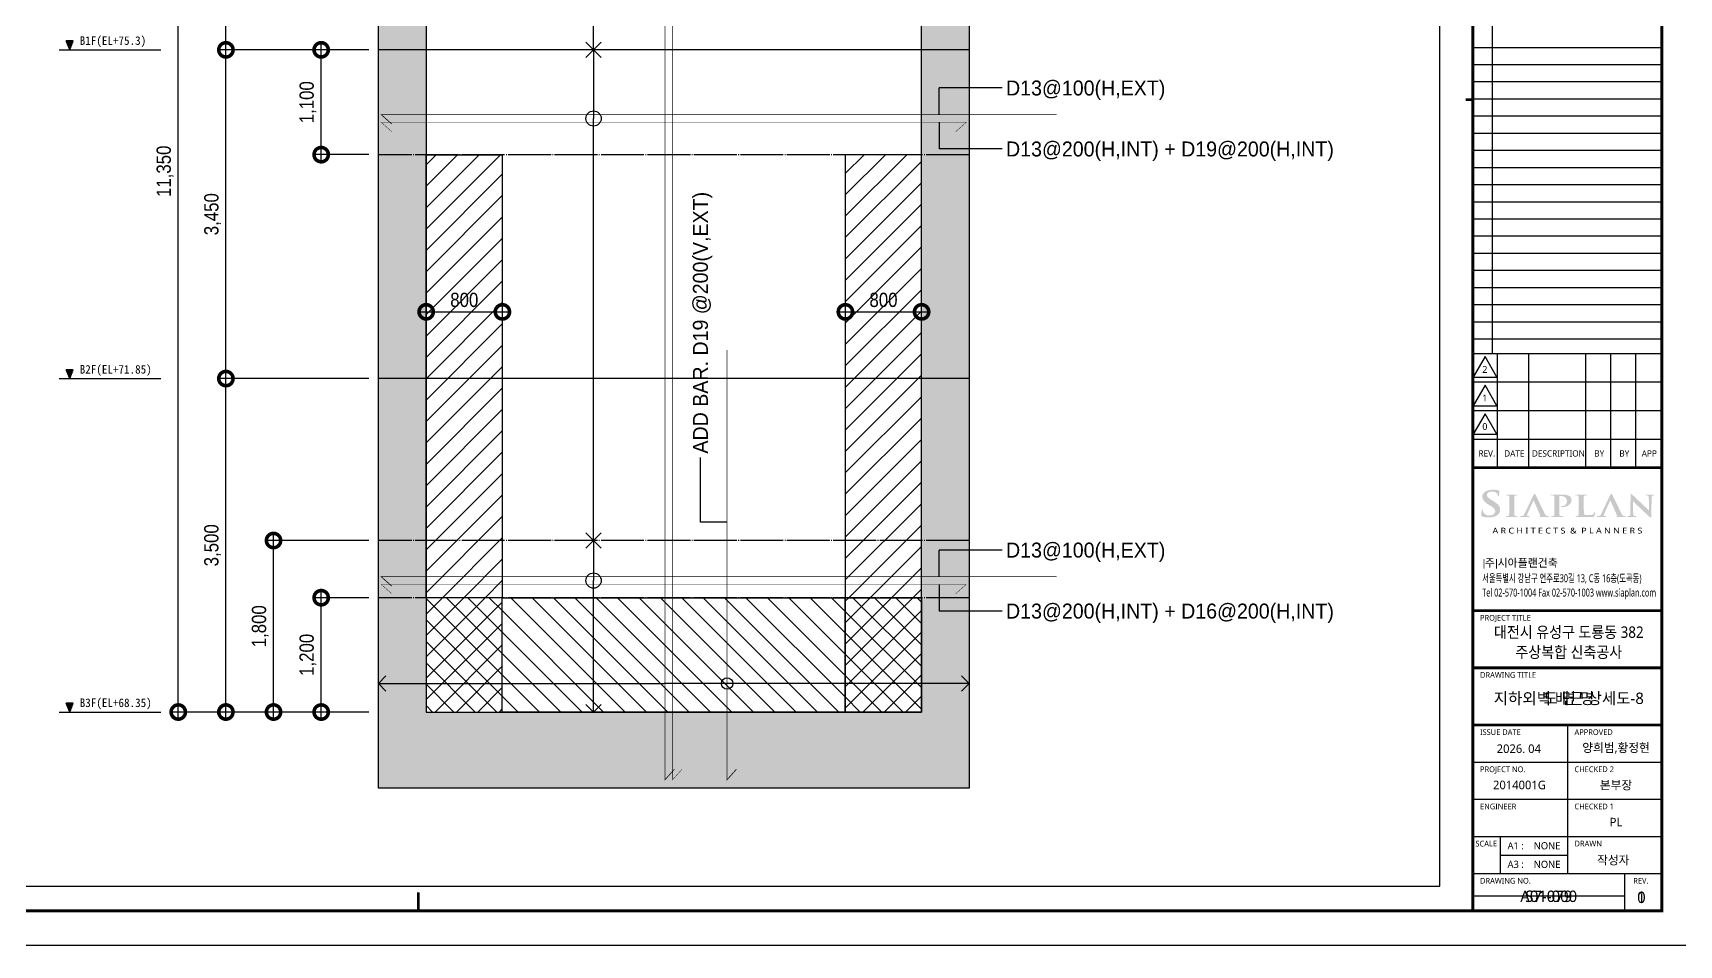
# Model space of a CAD drawing. Header units: millimetres. Extents: x 0 to 252030, y -124740 to 196020.
# Drawn here: x 209193 to 226472, y -71280 to -61706 of the extents above; entities that cross this region are included whole.
import ezdxf
from ezdxf.enums import TextEntityAlignment as Align

# ---------------------------------------------------------------- set-up
doc = ezdxf.new("R2010")
doc.units = ezdxf.units.MM
doc.header["$LTSCALE"] = 30
doc.linetypes.add('CENTER', pattern=[32.5, 30, -1, 0.5, -1])
doc.linetypes.add('HIDDEN', pattern=[2, 1, -1])
doc.layers.get('DEFPOINTS').update_dxf_attribs({"color": 142})
for name, color, linetype in [('0-SEC1', 3, 'Continuous'), ('0-TEXT', 3, 'Continuous'), ('0-지시선', 7, 'Continuous'), ('0-해치', 251, 'Continuous'), ('A-CEN', 1, 'Continuous'), ('AA-SHEET-TEXT', 3, 'Continuous'), ('S-CON', 2, 'Continuous'), ('S-EXT BAR', 3, 'Continuous'), ('S-INT BAR', 3, 'HIDDEN'), ('S-배근 구간선', 31, 'CENTER'), ('TABLE-1', 3, 'Continuous'), ('X-PLAN-B1F$0$A-DIM', 7, 'Continuous'), ('XR-FORM_(도룡동)$0$Sheet', 7, 'Continuous'), ('XR-FORM_(도룡동)$0$TEXT', 3, 'Continuous')]:
    doc.layers.add(name, color=color, linetype=linetype)
doc.styles.get("Standard").update_dxf_attribs({"font": 'malgun.ttf'})
doc.styles.add('X-PLAN-B1F$0$Gdim', font='Dotum.ttf', dxfattribs={"width": 0.9})
doc.styles.add('XR-FORM$0$맑은고딕', font='malgun.ttf')
doc.styles.add('XR-FORM_(도룡동)$0$맑은고딕', font='malgun.ttf')
doc.styles.add('XR-FORM_(도룡동)$0$충북옥천_FORM$0$맑은고딕', font='malgun.ttf')
doc.styles.add('XR-FORM_(도룡동)$1$맑은고딕', font='malgun.ttf')
doc.styles.add('XR-FORM_(도룡동)$2$맑은고딕', font='malgun.ttf')
doc.styles.add('XR-FORM_(도룡동)$3$맑은고딕', font='malgun.ttf')
doc.styles.add('돋음체', font='DotumChe.ttf')
doc.styles.add('맑은고딕', font='malgun.ttf')
doc.styles.add('스타일1', font='Gulim.ttf')
doc.dimstyles.new('X-PLAN-B1F$0$Gdim200', dxfattribs={"dimscale": 200, "dimtxt": 3, "dimasz": 6, "dimexe": 1.5, "dimexo": 2, "dimgap": 1, "dimtad": 1, "dimdec": 0, "dimzin": 0, "dimdsep": 46, "dimlunit": 6, "dimtxsty": 'X-PLAN-B1F$0$Gdim', "dimblk": 'X-PLAN-B1F$0$_DotSmall', "dimcen": 1.5, "dimdle": 1.5, "dimclrd": 1, "dimclre": 1, "dimclrt": 256, "dimazin": 0, "dimtfac": 1, "dimtdec": 0, "dimtix": 1, "dimtmove": 2, "dimatfit": 3, "dimldrblk": 'X-PLAN-B1F$0$_DotSmall', "dimfxl": 1.5, "dimtolj": 1, "dimtzin": 0, "dimlwd": -1, "dimlwe": -1, "dimarcsym": 0})
doc.dimstyles.new('배근범위', dxfattribs={"dimscale": 80, "dimtxt": 1e-06, "dimasz": 2, "dimexe": 0, "dimexo": 0, "dimgap": 0, "dimtad": 1, "dimdec": 0, "dimzin": 0, "dimdsep": 46, "dimlunit": 6, "dimtxsty": 'Standard', "dimblk": 'OPEN90', "dimcen": 0, "dimdle": 2, "dimclrd": 256, "dimclre": 256, "dimclrt": 256, "dimadec": 0, "dimazin": 0, "dimtfac": 1, "dimtdec": 0, "dimtix": 1, "dimtmove": 2, "dimatfit": 3, "dimldrblk": 'DIMDOT', "dimfxl": 1, "dimtolj": 1, "dimtzin": 0, "dimarcsym": 0})

# ---------------------------------------------------------------- blocks, each defined once
blk = doc.blocks.new('XR-FORM_(도룡동)$0$S')
at = {"layer": 'XR-FORM_(도룡동)$0$Sheet'}
h = blk.add_hatch(color=6, dxfattribs=at)
edge = h.paths.add_edge_path()
edge.add_spline(control_points=[(76338, 15545), (76338, 15545), (76295, 15571), (76295, 15571), (76172, 15645), (76132, 15687), (76132, 15744), (76132, 15817), (76203, 15865), (76313, 15865), (76409, 15865), (76454, 15832), (76479, 15807), (76511, 15775), (76518, 15737), (76518, 15729), (76518, 15711), (76524, 15702), (76538, 15702), (76557, 15702), (76559, 15724), (76559, 15744), (76559, 15811), (76562, 15848), (76564, 15870), (76564, 15870), (76565, 15890), (76565, 15890), (76565, 15905), (76548, 15908), (76540, 15909), (76494, 15919), (76430, 15930), (76333, 15930), (76119, 15930), (75970, 15833), (75970, 15695), (75970, 15588), (76037, 15502), (76202, 15401), (76202, 15401), (76273, 15357), (76273, 15357), (76398, 15281), (76423, 15225), (76423, 15165), (76423, 15099), (76352, 15030), (76220, 15030), (76155, 15030), (76041, 15045), (76002, 15150), (75994, 15172), (75988, 15197), (75988, 15211), (75988, 15217), (75988, 15236), (75968, 15236), (75948, 15236), (75946, 15209), (75945, 15201), (75945, 15201), (75945, 15197), (75945, 15197), (75943, 15174), (75938, 15104), (75938, 15040), (75938, 15011), (75943, 15004), (75970, 14994), (76035, 14972), (76103, 14962), (76198, 14962), (76298, 14962), (76379, 14979), (76447, 15013), (76575, 15079), (76595, 15177), (76595, 15230), (76595, 15347), (76528, 15430), (76338, 15545)], knot_values=[0, 0, 0, 0, 1, 1, 1, 2, 2, 2, 3, 3, 3, 4, 4, 4, 5, 5, 5, 6, 6, 6, 7, 7, 7, 8, 8, 8, 9, 9, 9, 10, 10, 10, 11, 11, 11, 12, 12, 12, 13, 13, 13, 14, 14, 14, 15, 15, 15, 16, 16, 16, 17, 17, 17, 18, 18, 18, 19, 19, 19, 20, 20, 20, 21, 21, 21, 22, 22, 22, 23, 23, 23, 24, 24, 24, 25, 25, 25, 26, 26, 26, 27, 27, 27, 27], degree=3, periodic=0)
h = blk.add_hatch(color=6, dxfattribs=at)
edge = h.paths.add_edge_path()
edge.add_spline(control_points=[(77180, 15007), (77180, 15007), (77166, 15007), (77166, 15007), (77156, 15007), (77148, 15007), (77134, 15009), (77098, 15014), (77093, 15029), (77089, 15056), (77084, 15098), (77084, 15641), (77086, 15677), (77089, 15714), (77100, 15725), (77131, 15729), (77143, 15731), (77153, 15732), (77163, 15732), (77163, 15732), (77180, 15732), (77180, 15732), (77188, 15732), (77195, 15739), (77195, 15747), (77195, 15755), (77188, 15761), (77180, 15761), (77180, 15761), (76814, 15761), (76814, 15761), (76806, 15761), (76800, 15755), (76800, 15747), (76800, 15739), (76806, 15732), (76814, 15732), (76814, 15732), (76832, 15732), (76832, 15732), (76847, 15732), (76860, 15730), (76871, 15728), (76897, 15723), (76909, 15710), (76912, 15677), (76912, 15677), (76912, 15677), (76912, 15677), (76914, 15650), (76915, 15103), (76908, 15057), (76904, 15025), (76895, 15014), (76873, 15011), (76858, 15008), (76843, 15007), (76827, 15007), (76826, 15007), (76814, 15007), (76814, 15007), (76806, 15007), (76800, 15000), (76800, 14992), (76800, 14984), (76806, 14977), (76814, 14977), (76814, 14977), (77180, 14977), (77180, 14977), (77188, 14977), (77195, 14984), (77195, 14992), (77195, 15000), (77188, 15007), (77180, 15007)], knot_values=[0, 0, 0, 0, 1, 1, 1, 2, 2, 2, 3, 3, 3, 4, 4, 4, 5, 5, 5, 6, 6, 6, 7, 7, 7, 8, 8, 8, 9, 9, 9, 10, 10, 10, 11, 11, 11, 12, 12, 12, 13, 13, 13, 14, 14, 14, 15, 15, 15, 16, 16, 16, 17, 17, 17, 18, 18, 18, 19, 19, 19, 20, 20, 20, 21, 21, 21, 22, 22, 22, 23, 23, 23, 24, 24, 24, 25, 25, 25, 25], degree=3, periodic=0)
h = blk.add_hatch(color=6, dxfattribs=at)
edge = h.paths.add_edge_path()
edge.add_spline(control_points=[(78289, 15008), (78289, 15008), (78256, 15008), (78256, 15008), (78252, 15008), (78248, 15009), (78243, 15010), (78220, 15014), (78192, 15028), (78158, 15085), (78158, 15085), (77848, 15727), (77836, 15749), (77824, 15773), (77816, 15784), (77802, 15784), (77787, 15784), (77771, 15771), (77757, 15741), (77757, 15741), (77450, 15097), (77450, 15097), (77424, 15042), (77401, 15015), (77350, 15010), (77342, 15009), (77328, 15008), (77317, 15008), (77317, 15008), (77304, 15008), (77304, 15008), (77298, 15008), (77292, 15002), (77292, 14994), (77292, 14987), (77298, 14980), (77304, 14980), (77304, 14980), (77609, 14980), (77609, 14980), (77615, 14980), (77621, 14987), (77621, 14994), (77621, 15002), (77615, 15008), (77609, 15008), (77609, 15008), (77576, 15008), (77576, 15008), (77539, 15008), (77534, 15021), (77534, 15033), (77534, 15044), (77540, 15068), (77552, 15094), (77552, 15094), (77762, 15561), (77762, 15561), (77762, 15561), (78005, 15016), (78004, 15016), (78005, 15014), (78005, 15012), (78004, 15010), (78003, 15008), (78001, 15008), (77998, 15008), (77998, 15008), (77984, 15008), (77984, 15008), (77978, 15008), (77972, 15002), (77972, 14994), (77972, 14987), (77978, 14980), (77984, 14980), (77984, 14980), (78289, 14980), (78289, 14980), (78295, 14980), (78301, 14987), (78301, 14994), (78301, 15002), (78295, 15008), (78289, 15008)], knot_values=[0, 0, 0, 0, 1, 1, 1, 2, 2, 2, 3, 3, 3, 4, 4, 4, 5, 5, 5, 6, 6, 6, 7, 7, 7, 8, 8, 8, 9, 9, 9, 10, 10, 10, 11, 11, 11, 12, 12, 12, 13, 13, 13, 14, 14, 14, 15, 15, 15, 16, 16, 16, 17, 17, 17, 18, 18, 18, 19, 19, 19, 20, 20, 20, 21, 21, 21, 22, 22, 22, 23, 23, 23, 24, 24, 24, 25, 25, 25, 26, 26, 26, 27, 27, 27, 28, 28, 28, 28], degree=3, periodic=0)
h = blk.add_hatch(color=250, dxfattribs=at)
edge = h.paths.add_edge_path()
edge.add_spline(control_points=[(78762, 15355), (78740, 15355), (78721, 15354), (78721, 15339), (78721, 15329), (78732, 15327), (78739, 15326), (78739, 15326), (78761, 15325), (78768, 15325), (78956, 15325), (79092, 15431), (79092, 15577), (79092, 15629), (79059, 15678), (79025, 15703), (79003, 15719), (78945, 15762), (78781, 15762), (78781, 15762), (78772, 15762), (78771, 15762), (78771, 15762), (78376, 15762), (78376, 15762), (78367, 15762), (78360, 15756), (78360, 15748), (78360, 15740), (78367, 15734), (78376, 15734), (78376, 15734), (78423, 15734), (78423, 15734), (78429, 15733), (78435, 15733), (78438, 15732), (78480, 15725), (78488, 15709), (78491, 15677), (78491, 15677), (78491, 15677), (78491, 15677), (78493, 15651), (78494, 15108), (78487, 15062), (78481, 15030), (78474, 15013), (78453, 15010), (78437, 15007), (78422, 15006), (78407, 15006), (78406, 15006), (78396, 15006), (78396, 15006), (78387, 15006), (78380, 14999), (78380, 14991), (78380, 14983), (78387, 14977), (78396, 14977), (78396, 14977), (78791, 14977), (78791, 14977), (78800, 14977), (78807, 14983), (78807, 14991), (78807, 14999), (78800, 15006), (78791, 15006), (78791, 15006), (78781, 15006), (78781, 15006), (78761, 15006), (78733, 15008), (78715, 15010), (78681, 15013), (78672, 15031), (78668, 15061), (78662, 15105), (78662, 15684), (78662, 15690), (78662, 15699), (78664, 15704), (78669, 15705), (78679, 15708), (78707, 15709), (78729, 15709), (78757, 15709), (78810, 15704), (78857, 15670), (78924, 15623), (78931, 15562), (78931, 15520), (78931, 15418), (78833, 15355), (78762, 15355)], knot_values=[0, 0, 0, 0, 1, 1, 1, 2, 2, 2, 3, 3, 3, 4, 4, 4, 5, 5, 5, 6, 6, 6, 7, 7, 7, 8, 8, 8, 9, 9, 9, 10, 10, 10, 11, 11, 11, 12, 12, 12, 13, 13, 13, 14, 14, 14, 15, 15, 15, 16, 16, 16, 17, 17, 17, 18, 18, 18, 19, 19, 19, 20, 20, 20, 21, 21, 21, 22, 22, 22, 23, 23, 23, 24, 24, 24, 25, 25, 25, 26, 26, 26, 27, 27, 27, 28, 28, 28, 29, 29, 29, 30, 30, 30, 31, 31, 31, 32, 32, 32, 32], degree=3, periodic=0)
h = blk.add_hatch(color=250, dxfattribs=at)
edge = h.paths.add_edge_path()
edge.add_spline(control_points=[(79896, 15147), (79880, 15147), (79878, 15134), (79877, 15128), (79875, 15109), (79860, 15082), (79845, 15069), (79815, 15043), (79768, 15042), (79696, 15042), (79592, 15042), (79561, 15049), (79541, 15063), (79541, 15063), (79541, 15063), (79541, 15063), (79522, 15076), (79515, 15314), (79515, 15460), (79515, 15617), (79515, 15645), (79518, 15677), (79521, 15714), (79532, 15724), (79562, 15729), (79578, 15731), (79599, 15732), (79612, 15732), (79620, 15732), (79633, 15732), (79638, 15739), (79640, 15742), (79641, 15745), (79641, 15748), (79641, 15756), (79634, 15762), (79626, 15762), (79626, 15762), (79235, 15762), (79235, 15762), (79226, 15762), (79220, 15756), (79220, 15748), (79220, 15743), (79222, 15738), (79227, 15736), (79227, 15735), (79229, 15735), (79229, 15734), (79235, 15732), (79243, 15732), (79247, 15732), (79265, 15732), (79280, 15731), (79290, 15729), (79331, 15722), (79340, 15709), (79342, 15677), (79344, 15651), (79345, 15108), (79338, 15062), (79332, 15030), (79326, 15013), (79304, 15010), (79290, 15007), (79276, 15006), (79262, 15006), (79262, 15006), (79245, 15006), (79245, 15006), (79237, 15006), (79230, 14999), (79230, 14991), (79230, 14983), (79237, 14977), (79245, 14977), (79245, 14977), (79615, 14977), (79615, 14977), (79615, 14977), (79805, 14976), (79805, 14976), (79874, 14976), (79882, 14981), (79891, 15006), (79901, 15036), (79910, 15113), (79910, 15125), (79910, 15135), (79910, 15147), (79896, 15147)], knot_values=[0, 0, 0, 0, 1, 1, 1, 2, 2, 2, 3, 3, 3, 4, 4, 4, 5, 5, 5, 6, 6, 6, 7, 7, 7, 8, 8, 8, 9, 9, 9, 10, 10, 10, 11, 11, 11, 12, 12, 12, 13, 13, 13, 14, 14, 14, 15, 15, 15, 16, 16, 16, 17, 17, 17, 18, 18, 18, 19, 19, 19, 20, 20, 20, 21, 21, 21, 22, 22, 22, 23, 23, 23, 24, 24, 24, 25, 25, 25, 26, 26, 26, 27, 27, 27, 28, 28, 28, 29, 29, 29, 30, 30, 30, 30], degree=3, periodic=0)
h = blk.add_hatch(color=250, dxfattribs=at)
edge = h.paths.add_edge_path()
edge.add_spline(control_points=[(80974, 15008), (80974, 15008), (80942, 15008), (80942, 15008), (80937, 15008), (80933, 15009), (80928, 15010), (80905, 15014), (80878, 15028), (80843, 15085), (80843, 15085), (80533, 15727), (80521, 15749), (80509, 15773), (80501, 15784), (80487, 15784), (80472, 15784), (80457, 15771), (80442, 15741), (80442, 15741), (80135, 15097), (80135, 15097), (80109, 15042), (80086, 15015), (80035, 15010), (80027, 15009), (80013, 15008), (80002, 15008), (80002, 15008), (79989, 15008), (79989, 15008), (79983, 15008), (79977, 15002), (79977, 14994), (79977, 14987), (79983, 14980), (79989, 14980), (79989, 14980), (80294, 14980), (80294, 14980), (80300, 14980), (80306, 14987), (80306, 14994), (80306, 15002), (80300, 15008), (80294, 15008), (80294, 15008), (80261, 15008), (80261, 15008), (80224, 15008), (80219, 15021), (80219, 15033), (80219, 15044), (80225, 15068), (80237, 15094), (80237, 15094), (80447, 15561), (80447, 15561), (80447, 15561), (80690, 15016), (80690, 15016), (80690, 15014), (80690, 15012), (80689, 15010), (80688, 15008), (80686, 15008), (80683, 15008), (80683, 15008), (80669, 15008), (80669, 15008), (80663, 15008), (80657, 15002), (80657, 14994), (80657, 14987), (80663, 14980), (80669, 14980), (80669, 14980), (80974, 14980), (80974, 14980), (80980, 14980), (80986, 14987), (80986, 14994), (80986, 15002), (80980, 15008), (80974, 15008)], knot_values=[0, 0, 0, 0, 1, 1, 1, 2, 2, 2, 3, 3, 3, 4, 4, 4, 5, 5, 5, 6, 6, 6, 7, 7, 7, 8, 8, 8, 9, 9, 9, 10, 10, 10, 11, 11, 11, 12, 12, 12, 13, 13, 13, 14, 14, 14, 15, 15, 15, 16, 16, 16, 17, 17, 17, 18, 18, 18, 19, 19, 19, 20, 20, 20, 21, 21, 21, 22, 22, 22, 23, 23, 23, 24, 24, 24, 25, 25, 25, 26, 26, 26, 27, 27, 27, 28, 28, 28, 28], degree=3, periodic=0)
h = blk.add_hatch(color=250, dxfattribs=at)
edge = h.paths.add_edge_path()
edge.add_spline(control_points=[(81976, 15761), (81976, 15761), (81692, 15761), (81692, 15761), (81686, 15761), (81681, 15755), (81681, 15747), (81681, 15739), (81686, 15732), (81692, 15732), (81692, 15732), (81700, 15732), (81702, 15732), (81718, 15732), (81744, 15732), (81760, 15726), (81783, 15717), (81794, 15705), (81795, 15641), (81795, 15641), (81806, 15233), (81806, 15224), (81806, 15224), (81806, 15202), (81806, 15202), (81797, 15210), (81212, 15762), (81212, 15762), (81199, 15775), (81187, 15784), (81176, 15784), (81158, 15784), (81158, 15750), (81158, 15740), (81158, 15740), (81148, 15134), (81148, 15134), (81147, 15045), (81143, 15018), (81117, 15011), (81101, 15006), (81079, 15006), (81068, 15006), (81067, 15006), (81057, 15006), (81057, 15006), (81051, 15006), (81046, 14999), (81046, 14991), (81046, 14983), (81051, 14976), (81057, 14976), (81057, 14976), (81353, 14976), (81353, 14976), (81359, 14976), (81364, 14983), (81364, 14991), (81364, 14999), (81359, 15006), (81353, 15006), (81353, 15006), (81342, 15006), (81340, 15006), (81324, 15006), (81303, 15006), (81284, 15013), (81268, 15018), (81251, 15035), (81248, 15122), (81248, 15122), (81237, 15522), (81236, 15534), (81241, 15530), (81780, 15014), (81821, 14978), (81833, 14966), (81851, 14966), (81864, 14966), (81880, 14966), (81882, 14986), (81882, 15002), (81882, 15002), (81894, 15649), (81894, 15649), (81895, 15706), (81903, 15722), (81931, 15729), (81944, 15732), (81952, 15732), (81963, 15732), (81965, 15732), (81976, 15732), (81976, 15732), (81982, 15732), (81987, 15739), (81987, 15747), (81987, 15755), (81982, 15761), (81976, 15761)], knot_values=[0, 0, 0, 0, 1, 1, 1, 2, 2, 2, 3, 3, 3, 4, 4, 4, 5, 5, 5, 6, 6, 6, 7, 7, 7, 8, 8, 8, 9, 9, 9, 10, 10, 10, 11, 11, 11, 12, 12, 12, 13, 13, 13, 14, 14, 14, 15, 15, 15, 16, 16, 16, 17, 17, 17, 18, 18, 18, 19, 19, 19, 20, 20, 20, 21, 21, 21, 22, 22, 22, 23, 23, 23, 24, 24, 24, 25, 25, 25, 26, 26, 26, 27, 27, 27, 28, 28, 28, 29, 29, 29, 30, 30, 30, 31, 31, 31, 32, 32, 32, 33, 33, 33, 33], degree=3, periodic=0)
at = {"layer": 'DEFPOINTS'}
for p, q in [((76315, 52073), (76315, 20700)), ((82250, 31396), (75640, 31396)), ((82250, 30796), (75640, 30796)), ((82250, 30196), (75640, 30196)), ((82250, 29596), (75640, 29596)), ((82250, 28996), (75640, 28996)), ((82250, 28396), (75640, 28396)), ((82250, 27796), (75640, 27796)), ((82250, 27196), (75640, 27196)), ((82250, 26596), (75640, 26596)), ((82250, 25996), (75640, 25996)), ((82250, 25396), (75640, 25396)), ((82250, 24796), (75640, 24796)), ((82250, 24196), (75640, 24196)), ((82250, 23596), (75640, 23596)), ((82250, 22996), (75640, 22996)), ((82250, 22396), (75640, 22396)), ((82250, 21796), (75640, 21796)), ((82250, 21196), (75640, 21196)), ((80950, 1706), (75640, 1706))]:
    blk.add_line(p, q, dxfattribs=at)
at = {"layer": 'XR-FORM_(도룡동)$0$Sheet'}
for p, q in [((75590, 20700), (82204, 20700)), ((76490, 20700), (76490, 16700)), ((77590, 20700), (77590, 16700)), ((79575, 20700), (79575, 16700)), ((80450, 20700), (80450, 16700)), ((81325, 20700), (81325, 16700)), ((75640, 19700), (82254, 19700)), ((75640, 18700), (82254, 18700)), ((75640, 17700), (82254, 17700)), ((78945, 7700), (78945, 2500)), ((75640, 6400), (82250, 6400)), ((75640, 5100), (82250, 5100)), ((75640, 3800), (82250, 3800)), ((76591, 3798), (76591, 2500)), ((76591, 3149), (78945, 3149)), ((75640, 2500), (82250, 2500)), ((80950, 2500), (80950, 1200))]:
    blk.add_line(p, q, dxfattribs=at)
at = {"layer": 'XR-FORM_(도룡동)$0$Sheet', "const_width": 100}
blk.add_lwpolyline([(1850, 57950), (82250, 57950), (82250, 1200), (1850, 1200)], close=True, dxfattribs=at)
for points in [[(75640, 57950), (75640, 1200)], [(75640, 16700), (82250, 16700)], [(75640, 11700), (82250, 11700)], [(75640, 9700), (82250, 9700)], [(75640, 7700), (82250, 7700)]]:
    blk.add_lwpolyline(points, dxfattribs=at)
at = {"layer": 'XR-FORM_(도룡동)$0$Sheet', "linetype": 'Continuous', "const_width": 100}
for points in [[(75640, 29575), (75390, 29575)], [(38745, 1846), (38745, 1200)]]:
    blk.add_lwpolyline(points, dxfattribs=at)
at = {"layer": 'XR-FORM_(도룡동)$0$Sheet'}
for points in [[(76065, 20589), (75650, 19869), (76481, 19869)], [(76065, 19589), (75650, 18869), (76481, 18869)], [(76065, 18589), (75650, 17869), (76481, 17869)]]:
    blk.add_lwpolyline(points, close=True, dxfattribs=at)
at = {"layer": 'XR-FORM_(도룡동)$0$Sheet', "color": 3, "const_width": 28}
for points in [[(76026, 13508), (76026, 13172)], [(76466, 13508), (76466, 13172)]]:
    blk.add_lwpolyline(points, dxfattribs=at)
at = {"layer": 'DEFPOINTS', "style": 'XR-FORM_(도룡동)$3$맑은고딕'}
blk.add_text('도 면 명', height=400, dxfattribs=at).set_placement((78996, 8633), align=Align.MIDDLE_CENTER)
at = {"layer": 'XR-FORM_(도룡동)$0$Sheet', "style": 'XR-FORM_(도룡동)$3$맑은고딕'}
for s, height, p in [('2', 240, (76059, 20140)), ('1', 240, (76059, 19140)), ('0', 240, (76059, 18140)), (' REV.', 220, (76090, 17200)), ('DATE', 220, (77090, 17200)), ('DESCRIPTION', 220, (78632, 17200)), ('BY', 220, (80062, 17200)), ('BY', 220, (80938, 17200)), ('APP', 220, (81812, 17200))]:
    blk.add_text(s, height=height, dxfattribs=at).set_placement(p, align=Align.MIDDLE)
at = {"layer": 'XR-FORM_(도룡동)$0$Sheet', "color": 3, "style": 'XR-FORM_(도룡동)$3$맑은고딕', "width": 1.2}
blk.add_text('A R C H I T E C T S  &  P L A N N E R S', height=200, dxfattribs=at).set_placement((78947, 14500), align=Align.MIDDLE_CENTER)
at = {"layer": 'XR-FORM_(도룡동)$0$Sheet', "color": 3, "style": 'XR-FORM_(도룡동)$3$맑은고딕'}
blk.add_text('주 시아플랜건축', height=280, dxfattribs=at).set_placement((76057, 13372), align=Align.MIDDLE_LEFT)
at = {"layer": 'XR-FORM_(도룡동)$0$Sheet', "color": 3, "style": 'XR-FORM_(도룡동)$3$맑은고딕', "width": 0.65}
for s, p in [('서울특별시 강남구 언주로30길 13, C동 16층(도곡동)', (75966, 12833)), ('Tel 02-570-1004 Fax 02-570-1003 www.siaplan.com', (75966, 12333))]:
    blk.add_text(s, height=280, dxfattribs=at).set_placement(p, align=Align.MIDDLE_LEFT)
at = {"layer": 'XR-FORM_(도룡동)$0$Sheet', "style": 'XR-FORM_(도룡동)$3$맑은고딕'}
for s, p in [('PROJECT TITLE', (75890, 11350)), ('DRAWING TITLE', (75890, 9350)), ('ISSUE DATE', (75890, 7350)), ('APPROVED', (79195, 7350)), ('PROJECT NO. ', (75890, 6050)), ('CHECKED 2 ', (79195, 6050)), ('ENGINEER', (75890, 4750)), ('CHECKED 1 ', (79195, 4750)), ('SCALE', (75730, 3450)), ('DRAWN', (79195, 3450)), ('DRAWING NO.', (75890, 2150)), ('REV.', (81250, 2150))]:
    blk.add_text(s, height=200, dxfattribs=at).set_placement(p)
at = {"layer": 'XR-FORM_(도룡동)$0$TEXT'}
for s, height, style, p in [('2026. 04', 300, 'XR-FORM_(도룡동)$3$맑은고딕', (77247, 6870)), ('A1 : ', 250, 'XR-FORM_(도룡동)$0$충북옥천_FORM$0$맑은고딕', (77179, 3474)), ('A3 : ', 250, 'XR-FORM_(도룡동)$0$충북옥천_FORM$0$맑은고딕', (77179, 2825))]:
    blk.add_text(s, height=height, dxfattribs=dict(at, style=style)).set_placement(p, align=Align.MIDDLE_CENTER)
at = {"layer": 'XR-FORM_(도룡동)$0$TEXT', "style": 'XR-FORM_(도룡동)$3$맑은고딕'}
blk.add_text('양희범,황정현', height=300, dxfattribs=at).set_placement((80649, 6901), align=Align.MIDDLE)
blk = doc.blocks.new('XR-FORM_(도룡동)', base_point=(101.33, -56114.51))
at = {"layer": 'DEFPOINTS'}
blk.add_lwpolyline([(0, 0), (420, 0), (420, 297), (0, 297)], close=True, dxfattribs=at)
at = {"xscale": 0.005, "yscale": 0.005, "zscale": 0.005}
blk.add_blockref('XR-FORM_(도룡동)$0$S', (-0.25, 0), dxfattribs=at)
at = {"layer": 'DEFPOINTS', "style": 'XR-FORM_(도룡동)$3$맑은고딕'}
for s, p in [('본부장', (402.99, 28.01)), ('2014001G', (386.1, 28.01)), ('PL', (402.99, 21.51))]:
    blk.add_text(s, height=1.5, dxfattribs=at).set_placement(p, align=Align.MIDDLE)
for p in [(393.26, 17.37), (393.26, 14.12)]:
    blk.add_text('NONE', height=1.25, dxfattribs=at).set_placement(p, align=Align.MIDDLE_RIGHT)
for s, height, p in [('작성자', 1.5, (402.51, 14.85)), ('A01-000', 2, (391.22, 8.53))]:
    blk.add_text(s, height=height, dxfattribs=at).set_placement(p, align=Align.MIDDLE_CENTER)
at = {"layer": 'XR-FORM_(도룡동)$0$TEXT', "style": 'XR-FORM_(도룡동)$3$맑은고딕', "width": 0.9}
for s, p in [('대전시 유성구 도룡동 382', (394.73, 54.74)), ('주상복합 신축공사', (394.73, 51.24))]:
    blk.add_text(s, height=2, dxfattribs=at).set_placement(p, align=Align.MIDDLE_CENTER)
at = {"layer": 'XR-FORM_(도룡동)$0$TEXT', "style": 'XR-FORM_(도룡동)$3$맑은고딕'}
blk.add_text('1', height=2, dxfattribs=at).set_placement((407.43, 8.35), align=Align.MIDDLE_CENTER)
blk = doc.blocks.new('X-PLAN-B1F$0$_DotSmall')
at = {"color": 0, "linetype": 'ByBlock', "const_width": 0.5}
blk.add_lwpolyline([(-0.0625, 0, 1), (0.0625, 0, 1)], format="xyb", close=True, dxfattribs=at)
blk = doc.blocks.new('*D1442')
at = {"layer": 'DEFPOINTS', "color": 0, "transparency": 16777216}
for p in [(211219, -61884), (212819, -61884), (212819, -65334)]:
    blk.add_point(p, dxfattribs=at)
at = {"layer": 'X-PLAN-B1F$0$A-DIM', "color": 1, "transparency": 16777216}
for p, q in [((211219, -65409), (211219, -61809)), ((212719, -61884), (211144, -61884)), ((212719, -65334), (211144, -65334))]:
    blk.add_line(p, q, dxfattribs=at)
at = {"layer": 'X-PLAN-B1F$0$A-DIM', "color": 1, "transparency": 16777216, "xscale": 300, "yscale": 300, "zscale": 300}
for p, rotation in [((211219, -61884), 90), ((211219, -65334), 270)]:
    blk.add_blockref('X-PLAN-B1F$0$_DotSmall', p, dxfattribs=dict(at, rotation=rotation))
at = {"layer": 'X-PLAN-B1F$0$A-DIM', "transparency": 16777216, "insert": (211080, -63609), "char_height": 150, "attachment_point": 5, "rotation": 90, "style": 'X-PLAN-B1F$0$Gdim'}
blk.add_mtext('\\A1;3,450', dxfattribs=at)
blk = doc.blocks.new('*D1443')
at = {"layer": 'DEFPOINTS', "color": 0, "transparency": 16777216}
for p in [(211219, -57484), (212819, -57484), (212819, -61884)]:
    blk.add_point(p, dxfattribs=at)
at = {"layer": 'X-PLAN-B1F$0$A-DIM', "color": 1, "transparency": 16777216}
for p, q in [((212719, -57484), (211144, -57484)), ((211219, -61959), (211219, -57409)), ((212719, -61884), (211144, -61884))]:
    blk.add_line(p, q, dxfattribs=at)
at = {"layer": 'X-PLAN-B1F$0$A-DIM', "color": 1, "transparency": 16777216, "xscale": 300, "yscale": 300, "zscale": 300}
for p, rotation in [((211219, -57484), 90), ((211219, -61884), 270)]:
    blk.add_blockref('X-PLAN-B1F$0$_DotSmall', p, dxfattribs=dict(at, rotation=rotation))
at = {"layer": 'X-PLAN-B1F$0$A-DIM', "transparency": 16777216, "insert": (211080, -59684), "char_height": 150, "attachment_point": 5, "rotation": 90, "style": 'X-PLAN-B1F$0$Gdim'}
blk.add_mtext('\\A1;4,400', dxfattribs=at)
blk = doc.blocks.new('*D1444')
at = {"layer": 'DEFPOINTS', "color": 0, "transparency": 16777216}
for p in [(211219, -65334), (212819, -65334), (212819, -68834)]:
    blk.add_point(p, dxfattribs=at)
at = {"layer": 'X-PLAN-B1F$0$A-DIM', "color": 1, "transparency": 16777216}
for p, q in [((211219, -68909), (211219, -65259)), ((212719, -65334), (211144, -65334)), ((212719, -68834), (211144, -68834))]:
    blk.add_line(p, q, dxfattribs=at)
at = {"layer": 'X-PLAN-B1F$0$A-DIM', "color": 1, "transparency": 16777216, "xscale": 300, "yscale": 300, "zscale": 300}
for p, rotation in [((211219, -65334), 90), ((211219, -68834), 270)]:
    blk.add_blockref('X-PLAN-B1F$0$_DotSmall', p, dxfattribs=dict(at, rotation=rotation))
at = {"layer": 'X-PLAN-B1F$0$A-DIM', "transparency": 16777216, "insert": (211080, -67084), "char_height": 150, "attachment_point": 5, "rotation": 90, "style": 'X-PLAN-B1F$0$Gdim'}
blk.add_mtext('\\A1;3,500', dxfattribs=at)
blk = doc.blocks.new('*D1445')
at = {"layer": 'DEFPOINTS', "color": 0, "transparency": 16777216}
for p in [(210719, -57484), (212819, -57484), (212819, -68834)]:
    blk.add_point(p, dxfattribs=at)
at = {"layer": 'X-PLAN-B1F$0$A-DIM', "color": 1, "transparency": 16777216}
for p, q in [((212719, -57484), (210644, -57484)), ((210719, -68909), (210719, -57409)), ((212719, -68834), (210644, -68834))]:
    blk.add_line(p, q, dxfattribs=at)
at = {"layer": 'X-PLAN-B1F$0$A-DIM', "color": 1, "transparency": 16777216, "xscale": 300, "yscale": 300, "zscale": 300}
for p, rotation in [((210719, -57484), 90), ((210719, -68834), 270)]:
    blk.add_blockref('X-PLAN-B1F$0$_DotSmall', p, dxfattribs=dict(at, rotation=rotation))
at = {"layer": 'X-PLAN-B1F$0$A-DIM', "transparency": 16777216, "insert": (210580, -63159), "char_height": 150, "attachment_point": 5, "rotation": 90, "style": 'X-PLAN-B1F$0$Gdim'}
blk.add_mtext('\\A1;11,350', dxfattribs=at)
blk = doc.blocks.new('_Open90')
at = {"color": 0, "linetype": 'ByBlock', "lineweight": -2}
for p, q in [((0, 0), (-1, 0)), ((-0.5, 0.5), (0, 0)), ((0, 0), (-0.5, -0.5))]:
    blk.add_line(p, q, dxfattribs=at)
blk = doc.blocks.new('*D1446')
at = {"layer": '0-지시선', "lineweight": -2, "transparency": 16777216}
for p in [(215078, -57644), (215078, -61724)]:
    blk.add_line(p, (215078, -59454), dxfattribs=at)
at = {"layer": 'DEFPOINTS', "color": 0, "transparency": 16777216}
for p in [(215078, -57484), (215078, -57484), (215078, -61884)]:
    blk.add_point(p, dxfattribs=at)
at = {"layer": '0-지시선', "lineweight": -2, "transparency": 16777216, "xscale": 160, "yscale": 160, "zscale": 160}
for p, rotation in [((215078, -57484), 90), ((215078, -61884), 270)]:
    blk.add_blockref('_Open90', p, dxfattribs=dict(at, rotation=rotation))
at = {"layer": '0-지시선', "transparency": 16777216, "insert": (215078, -59454), "char_height": 0.00008, "attachment_point": 5, "rotation": 90}
blk.add_mtext('\\A1;4,400', dxfattribs=at)
blk = doc.blocks.new('DIMDOT')
at = {"linetype": 'Continuous'}
for p, q in [((0, -2), (0, 2)), ((-2, 0), (2, 0))]:
    blk.add_line(p, q, dxfattribs=at)
for radius in [0.5, 0.25]:
    blk.add_circle((0, 0), radius, dxfattribs=at)
blk = doc.blocks.new('*D1447')
at = {"layer": '0-지시선', "lineweight": -2, "transparency": 16777216}
for p in [(215078, -62044), (215078, -66874)]:
    blk.add_line(p, (215078, -62604), dxfattribs=at)
at = {"layer": 'DEFPOINTS', "color": 0, "transparency": 16777216}
for p in [(215078, -61884), (215078, -61884), (215078, -67034)]:
    blk.add_point(p, dxfattribs=at)
at = {"layer": '0-지시선', "lineweight": -2, "transparency": 16777216, "xscale": 160, "yscale": 160, "zscale": 160}
for p, rotation in [((215078, -61884), 90), ((215078, -67034), 270)]:
    blk.add_blockref('_Open90', p, dxfattribs=dict(at, rotation=rotation))
at = {"layer": '0-지시선', "transparency": 16777216, "insert": (215078, -62604), "char_height": 0.00008, "attachment_point": 5, "rotation": 90}
blk.add_mtext('\\A1;5,150', dxfattribs=at)
blk = doc.blocks.new('기본근 지시선')
at = {"layer": '0-지시선'}
blk.add_line((1650, 700), (0, 700), dxfattribs=at)
blk.add_lwpolyline([(0, 0), (0, 700)], dxfattribs=at)
blk.add_lwpolyline([(0, 0, 0, 96, 0), (0, 288, 0, 0, 0), (0, 264, 0, 0, 0)], format="xyseb", dxfattribs=at)
blk = doc.blocks.new('*D1448')
at = {"layer": '0-지시선', "lineweight": -2, "transparency": 16777216}
for p in [(212979, -68534), (218859, -68534)]:
    blk.add_line(p, (215819, -68534), dxfattribs=at)
at = {"layer": 'DEFPOINTS', "color": 0, "transparency": 16777216}
for p in [(212819, -68534), (212819, -68534), (219019, -68534)]:
    blk.add_point(p, dxfattribs=at)
at = {"layer": '0-지시선', "lineweight": -2, "transparency": 16777216, "xscale": 160, "yscale": 160, "zscale": 160, "rotation": 180}
blk.add_blockref('_Open90', (212819, -68534), dxfattribs=at)
at = {"layer": '0-지시선', "lineweight": -2, "transparency": 16777216, "xscale": 160, "yscale": 160, "zscale": 160}
blk.add_blockref('_Open90', (219019, -68534), dxfattribs=at)
at = {"layer": '0-지시선', "transparency": 16777216, "insert": (215819, -68534), "char_height": 0.00008, "attachment_point": 5}
blk.add_mtext('\\A1;6,200', dxfattribs=at)
blk = doc.blocks.new('기본근 지시선-2')
at = {"layer": '0-지시선'}
blk.add_lwpolyline([(0, 0), (700, 0), (700, 1700)], dxfattribs=at)
blk.add_lwpolyline([(0, 0, 0, 96, 0), (288, 0, 0, 0, 0), (264, 0, 0, 0, 0)], format="xyseb", dxfattribs=at)
blk = doc.blocks.new('*D1450')
at = {"layer": '0-지시선', "lineweight": -2, "transparency": 16777216}
for p in [(215078, -67194), (215078, -68674)]:
    blk.add_line(p, (215078, -67454), dxfattribs=at)
at = {"layer": 'DEFPOINTS', "color": 0, "transparency": 16777216}
for p in [(215078, -67034), (215078, -67034), (215078, -68834)]:
    blk.add_point(p, dxfattribs=at)
at = {"layer": '0-지시선', "lineweight": -2, "transparency": 16777216, "xscale": 160, "yscale": 160, "zscale": 160}
for p, rotation in [((215078, -67034), 90), ((215078, -68834), 270)]:
    blk.add_blockref('_Open90', p, dxfattribs=dict(at, rotation=rotation))
at = {"layer": '0-지시선', "transparency": 16777216, "insert": (215078, -67454), "char_height": 0.00008, "attachment_point": 5, "rotation": 90}
blk.add_mtext('\\A1;1,800', dxfattribs=at)
blk = doc.blocks.new('*D1451')
at = {"layer": 'DEFPOINTS', "color": 0, "transparency": 16777216}
for p in [(211719, -67034), (212819, -67034), (212819, -68834)]:
    blk.add_point(p, dxfattribs=at)
at = {"layer": 'X-PLAN-B1F$0$A-DIM', "color": 1, "transparency": 16777216}
for p, q in [((212719, -67034), (211644, -67034)), ((211719, -68909), (211719, -66959)), ((212719, -68834), (211644, -68834))]:
    blk.add_line(p, q, dxfattribs=at)
at = {"layer": 'X-PLAN-B1F$0$A-DIM', "color": 1, "transparency": 16777216, "xscale": 300, "yscale": 300, "zscale": 300}
for p, rotation in [((211719, -67034), 90), ((211719, -68834), 270)]:
    blk.add_blockref('X-PLAN-B1F$0$_DotSmall', p, dxfattribs=dict(at, rotation=rotation))
at = {"layer": 'X-PLAN-B1F$0$A-DIM', "transparency": 16777216, "insert": (211580, -67934), "char_height": 150, "attachment_point": 5, "rotation": 90, "style": 'X-PLAN-B1F$0$Gdim'}
blk.add_mtext('\\A1;1,800', dxfattribs=at)
blk = doc.blocks.new('*D1452')
at = {"layer": 'DEFPOINTS', "color": 0, "transparency": 16777216}
for p in [(212219, -67634), (212819, -67634), (212819, -68834)]:
    blk.add_point(p, dxfattribs=at)
at = {"layer": 'X-PLAN-B1F$0$A-DIM', "color": 1, "transparency": 16777216}
for p, q in [((212719, -67634), (212144, -67634)), ((212219, -68909), (212219, -67559)), ((212719, -68834), (212144, -68834))]:
    blk.add_line(p, q, dxfattribs=at)
at = {"layer": 'X-PLAN-B1F$0$A-DIM', "color": 1, "transparency": 16777216, "xscale": 300, "yscale": 300, "zscale": 300}
for p, rotation in [((212219, -67634), 90), ((212219, -68834), 270)]:
    blk.add_blockref('X-PLAN-B1F$0$_DotSmall', p, dxfattribs=dict(at, rotation=rotation))
at = {"layer": 'X-PLAN-B1F$0$A-DIM', "transparency": 16777216, "insert": (212080, -68234), "char_height": 150, "attachment_point": 5, "rotation": 90, "style": 'X-PLAN-B1F$0$Gdim'}
blk.add_mtext('\\A1;1,200', dxfattribs=at)
blk = doc.blocks.new('*D1453')
at = {"layer": 'DEFPOINTS', "color": 0, "transparency": 16777216}
for p in [(212219, -61884), (212819, -61884), (212819, -62984)]:
    blk.add_point(p, dxfattribs=at)
at = {"layer": 'X-PLAN-B1F$0$A-DIM', "color": 1, "transparency": 16777216}
for p, q in [((212219, -63059), (212219, -61809)), ((212719, -61884), (212144, -61884)), ((212719, -62984), (212144, -62984))]:
    blk.add_line(p, q, dxfattribs=at)
at = {"layer": 'X-PLAN-B1F$0$A-DIM', "color": 1, "transparency": 16777216, "xscale": 300, "yscale": 300, "zscale": 300}
for p, rotation in [((212219, -61884), 90), ((212219, -62984), 270)]:
    blk.add_blockref('X-PLAN-B1F$0$_DotSmall', p, dxfattribs=dict(at, rotation=rotation))
at = {"layer": 'X-PLAN-B1F$0$A-DIM', "transparency": 16777216, "insert": (212080, -62434), "char_height": 150, "attachment_point": 5, "rotation": 90, "style": 'X-PLAN-B1F$0$Gdim'}
blk.add_mtext('\\A1;1,100', dxfattribs=at)
blk = doc.blocks.new('*D1454')
at = {"layer": 'DEFPOINTS', "color": 0, "transparency": 16777216}
for p in [(214121, -64634), (213321, -65234), (214121, -65234)]:
    blk.add_point(p, dxfattribs=at)
at = {"layer": 'X-PLAN-B1F$0$A-DIM', "color": 1, "transparency": 16777216}
for p, q in [((213321, -65134), (213321, -64559)), ((214121, -65134), (214121, -64559)), ((213246, -64634), (214196, -64634))]:
    blk.add_line(p, q, dxfattribs=at)
at = {"layer": 'X-PLAN-B1F$0$A-DIM', "color": 1, "transparency": 16777216, "xscale": 300, "yscale": 300, "zscale": 300, "rotation": 180}
blk.add_blockref('X-PLAN-B1F$0$_DotSmall', (213321, -64634), dxfattribs=at)
at = {"layer": 'X-PLAN-B1F$0$A-DIM', "color": 1, "transparency": 16777216, "xscale": 300, "yscale": 300, "zscale": 300}
blk.add_blockref('X-PLAN-B1F$0$_DotSmall', (214121, -64634), dxfattribs=at)
at = {"layer": 'X-PLAN-B1F$0$A-DIM', "transparency": 16777216, "insert": (213721, -64509), "char_height": 150, "attachment_point": 5, "style": 'X-PLAN-B1F$0$Gdim'}
blk.add_mtext('\\A1;800', dxfattribs=at)
blk = doc.blocks.new('*D1455')
at = {"layer": 'DEFPOINTS', "color": 0, "transparency": 16777216}
for p in [(218521, -64634), (217721, -65234), (218521, -65234)]:
    blk.add_point(p, dxfattribs=at)
at = {"layer": 'X-PLAN-B1F$0$A-DIM', "color": 1, "transparency": 16777216}
for p, q in [((217721, -65134), (217721, -64559)), ((218521, -65134), (218521, -64559)), ((217646, -64634), (218596, -64634))]:
    blk.add_line(p, q, dxfattribs=at)
at = {"layer": 'X-PLAN-B1F$0$A-DIM', "color": 1, "transparency": 16777216, "xscale": 300, "yscale": 300, "zscale": 300, "rotation": 180}
blk.add_blockref('X-PLAN-B1F$0$_DotSmall', (217721, -64634), dxfattribs=at)
at = {"layer": 'X-PLAN-B1F$0$A-DIM', "color": 1, "transparency": 16777216, "xscale": 300, "yscale": 300, "zscale": 300}
blk.add_blockref('X-PLAN-B1F$0$_DotSmall', (218521, -64634), dxfattribs=at)
at = {"layer": 'X-PLAN-B1F$0$A-DIM', "transparency": 16777216, "insert": (218121, -64509), "char_height": 150, "attachment_point": 5, "style": 'X-PLAN-B1F$0$Gdim'}
blk.add_mtext('\\A1;800', dxfattribs=at)

msp = doc.modelspace()

# ---------------------------------------------------------------- hatches: boundary and pattern name
at = {"layer": '0-지시선'}
for points in [[(209580.24607, -61884.42371), (209543.30208, -61790.79065), (209617.19005, -61790.79065)], [(209580.24607, -65334.42371), (209543.30208, -65240.79065), (209617.19005, -65240.79065)], [(209580.24607, -68834.42371), (209543.30208, -68740.79065), (209617.19005, -68740.79065)]]:
    msp.add_hatch(color=256, dxfattribs=at).paths.add_polyline_path(points)
at = {"layer": '0-해치'}
h = msp.add_hatch(dxfattribs=at)
h.set_pattern_fill('ANSI31', color=8, scale=50)
h.set_pattern_definition([(45, (-192282.48, -131484.76), (-112.2532, 112.2532), [])])
h.paths.add_polyline_path([(213319.46339, -67634.42371), (213319.46339, -62984.42371), (214119.46339, -62984.42371), (214119.46339, -67634.42371)])
h.paths.add_polyline_path([(218519.46339, -67634.42371), (218519.46339, -62984.42371), (217719.46339, -62984.42371), (217719.46339, -67634.42371)])
h = msp.add_hatch(dxfattribs=at)
h.set_pattern_fill('ANSI37', color=8, scale=50)
h.set_pattern_definition([(45, (-192282.48, -131484.76), (-112.2532, 112.2532), []), (135, (-192282.48, -131484.76), (-112.2532, -112.2532), [])])
h.paths.add_polyline_path([(213319.46339, -67634.42371), (213319.46339, -68834.42371), (214119.46339, -68834.42371), (214119.46339, -67634.42371)])
h.paths.add_polyline_path([(217719.46339, -68834.42371), (218519.46339, -68834.42371), (218519.46339, -67634.42371), (217719.46339, -67634.42371)])
h = msp.add_hatch(dxfattribs=at)
h.set_pattern_fill('ANSI31', color=8, scale=50, angle=90)
h.set_pattern_definition([(135, (-192282.48, -131484.76), (-112.2532, -112.2532), [])])
h.paths.add_polyline_path([(214119.46339, -68834.42371), (217719.46339, -68834.42371), (217719.46339, -67634.42371), (214119.46339, -67634.42371)])
at = {"layer": 'S-CON', "lineweight": -2}
h = msp.add_hatch(color=251, dxfattribs=at)
h.dxf.hatch_style = 1
h.paths.add_polyline_path([(212819.46339, -57484.42371), (212819.46339, -69634.42371), (219019.46339, -69634.42371), (219019.46339, -57484.42371), (218519.46339, -57484.42371), (218519.46339, -68834.42371), (213319.46339, -68834.42371), (213319.46339, -57484.42371)])

# ---------------------------------------------------------------- linework, layer by layer
at = {"layer": '0-지시선'}
for p, q in [((209617.19005, -61790.79065), (209543.30208, -61790.79065)), ((209580.24607, -61884.42371), (209543.30208, -61790.79065)), ((209580.24607, -61884.42371), (209617.19005, -61790.79065)), ((209467.74607, -61884.42371), (210536.49607, -61884.42371)), ((209617.19005, -65240.79065), (209543.30208, -65240.79065)), ((209580.24607, -65334.42371), (209543.30208, -65240.79065)), ((209580.24607, -65334.42371), (209617.19005, -65240.79065)), ((209467.74607, -65334.42371), (210536.49607, -65334.42371)), ((209617.19005, -68740.79065), (209543.30208, -68740.79065)), ((209580.24607, -68834.42371), (209543.30208, -68740.79065)), ((209580.24607, -68834.42371), (209617.19005, -68740.79065)), ((209467.74607, -68834.42371), (210536.49607, -68834.42371))]:
    msp.add_line(p, q, dxfattribs=at)
for centre, radius in [((215077.86419, -62604.42331), 80), ((215077.86419, -67454.42331), 80), ((216479.46339, -68534.42371), 60)]:
    msp.add_circle(centre, radius, dxfattribs=at)
at = {"layer": '0-해치', "color": 8}
for points in [[(214119.46339, -67634.42371), (213319.46339, -67634.42371), (213319.46339, -62984.42371), (214119.46339, -62984.42371)], [(217719.46339, -67634.42371), (218519.46339, -67634.42371), (218519.46339, -62984.42371), (217719.46339, -62984.42371)], [(217719.46339, -67634.42371), (218519.46339, -67634.42371), (218519.46339, -68834.42371), (217719.46339, -68834.42371)]]:
    msp.add_lwpolyline(points, close=True, dxfattribs=at)
at = {"layer": '0-해치', "lineweight": -2}
for points in [[(214119.46339, -67634.42371), (213319.46339, -67634.42371), (213319.46339, -68834.42371), (214119.46339, -68834.42371)], [(214119.46339, -67634.42371), (217719.46339, -67634.42371), (217719.46339, -68834.42371), (214119.46339, -68834.42371)]]:
    msp.add_lwpolyline(points, close=True, dxfattribs=at)
at = {"layer": 'A-CEN', "linetype": 'Continuous', "lineweight": -2}
for p, q in [((219019.46339, -61884.42371), (212819.46339, -61884.42371)), ((219019.46339, -65334.42371), (212819.46339, -65334.42371))]:
    msp.add_line(p, q, dxfattribs=at)
at = {"layer": 'S-CON', "color": 4, "linetype": 'Continuous', "lineweight": -2}
msp.add_lwpolyline([(212819.46339, -57484.42371), (213319.46339, -57484.42371), (213319.46339, -68834.42371), (218519.46339, -68834.42371), (218519.46339, -57484.42371), (219019.46339, -57484.42371), (219019.46339, -69634.42371), (212819.46339, -69634.42371)], close=True, dxfattribs=at)
at = {"layer": 'S-EXT BAR', "color": 6, "const_width": 8}
for points in [[(215926.6576, -57595.13392), (215828.1664, -57484.42371), (215828.1664, -69544.42371), (215926.65761, -69433.71349)], [(219939.46339, -62564.42317), (212849.46339, -62564.42317), (212960.17361, -62662.91438)], [(216479.46339, -65034.42371), (216479.46339, -69544.42371), (216577.9546, -69433.71349)], [(219939.46339, -67414.42317), (212849.46339, -67414.42317), (212960.17361, -67512.91438)]]:
    msp.add_lwpolyline(points, dxfattribs=at)
at = {"layer": 'S-INT BAR', "color": 6, "lineweight": -2, "const_width": 4}
for points in [[(216006.6576, -57595.13392), (215908.1664, -57484.42371), (215908.1664, -69544.42371), (216006.65761, -69433.71349)], [(218878.75318, -62742.91437), (218989.46339, -62644.42317), (212849.46339, -62644.42317), (212960.17361, -62742.91438)], [(218878.75318, -67592.91437), (218989.46339, -67494.42317), (212849.46339, -67494.42317), (212960.17361, -67592.91438)]]:
    msp.add_lwpolyline(points, dxfattribs=at)
at = {"layer": 'S-배근 구간선', "ltscale": 0.5}
for p, q in [((219019.46339, -62984.42371), (212819.46339, -62984.42371)), ((219019.46339, -67034.42371), (212819.46339, -67034.42371)), ((219019.46339, -67634.42371), (212819.46339, -67634.42371))]:
    msp.add_line(p, q, dxfattribs=at)
at = {"layer": 'TABLE-1'}
msp.add_lwpolyline([(202517.25014, -70660.50857), (223959.75014, -70660.50857), (223959.75014, -54454.4916), (202517.25014, -54454.4916)], close=True, dxfattribs=at)

# ---------------------------------------------------------------- block references
at = {"layer": '0-SEC1', "xscale": 60, "yscale": 60, "zscale": 60}
msp.add_blockref('XR-FORM_(도룡동)', (207710.02429, -3438150.57868), dxfattribs=at)
at = {"layer": '0-지시선', "xscale": 0.4, "yscale": 0.4, "zscale": 0.4}
for p in [(218706.96593, -62564.42371), (218706.96593, -67414.42371)]:
    msp.add_blockref('기본근 지시선', p, dxfattribs=at)
at = {"layer": '0-지시선', "xscale": -0.4, "yscale": 0.4, "zscale": 0.4, "rotation": 180}
for p in [(218706.96593, -62644.42236), (218706.96593, -67494.42236)]:
    msp.add_blockref('기본근 지시선', p, dxfattribs=at)
at = {"layer": '0-지시선', "linetype": 'Continuous', "lineweight": -2, "xscale": -0.4, "yscale": 0.4, "zscale": 0.4}
msp.add_blockref('기본근 지시선-2', (216479.46501, -66841.47123), dxfattribs=at)

# ---------------------------------------------------------------- texts
at = {"layer": '0-TEXT', "style": '돋음체'}
for s, p in [('B1F(EL+75.3)', (209684.462, -61831.89623)), ('B2F(EL+71.85)', (209684.462, -65281.89623)), ('B3F(EL+68.35)', (209684.462, -68781.89623))]:
    msp.add_text(s, height=90, dxfattribs=at).set_placement(p)
at = {"layer": '0-TEXT', "linetype": 'Continuous', "style": '스타일1'}
for s, p in [('D13@100(H,EXT)', (219406.96593, -62284.42317)), ('D13@200(H,INT) + D19@200(H,INT)', (219406.96593, -62924.42182)), ('D13@100(H,EXT)', (219406.96593, -67134.42317)), ('D13@200(H,INT) + D16@200(H,INT)', (219406.96593, -67774.42182))]:
    msp.add_text(s, height=157.248, dxfattribs=at).set_placement(p, align=Align.MIDDLE_LEFT)
msp.add_text('ADD BAR. D19 @200(V,EXT)', height=157.248, rotation=90, dxfattribs=at).set_placement((216199.46555, -66121.47123), align=Align.MIDDLE_LEFT)
at = {"layer": 'AA-SHEET-TEXT'}
for s, style, p in [('지하외벽 배근 상세도-8', 'XR-FORM$0$맑은고딕', (225313.90026, -68690.0206)), ('S7-079', 'XR-FORM_(도룡동)$2$맑은고딕', (225103.50013, -70768.09032)), ('0', '맑은고딕', (226075.95675, -70778.92003))]:
    msp.add_text(s, height=120, dxfattribs=dict(at, style=style)).set_placement(p, align=Align.MIDDLE_CENTER)
for style, p in [('XR-FORM_(도룡동)$0$맑은고딕', (225225.41387, -70237.84788)), ('XR-FORM_(도룡동)$1$맑은고딕', (225225.41387, -70432.61602))]:
    msp.add_text('NONE', height=75, dxfattribs=dict(at, style=style)).set_placement(p, align=Align.MIDDLE_RIGHT)

# ---------------------------------------------------------------- dimensions: what is measured, and where the dimension line sits
at = {"layer": '0-지시선'}
for base, p1, p2, picture, middle in [((215077.86419, -57484.42371), (215077.86419, -61884.42371), (215077.86419, -57484.42371), '*D1446', (215077.86419, -59454.42331)), ((215077.86419, -61884.42371), (215077.86419, -67034.42371), (215077.86419, -61884.42371), '*D1447', (215077.86419, -62604.42331)), ((215077.86419, -67034.42371), (215077.86419, -68834.42371), (215077.86419, -67034.42371), '*D1450', (215077.86419, -67454.42331))]:
    dim = msp.add_linear_dim(base=base, p1=p1, p2=p2, angle=270, dimstyle='배근범위', override={"dimblk": 'Open90'}, dxfattribs=at)
    dim.commit()
    dim.dimension.update_dxf_attribs({"geometry": picture, "text_midpoint": middle, "dimtype": 160})
dim = msp.add_linear_dim(base=(212819.46339, -68534.42371), p1=(219019.46339, -68534.42371), p2=(212819.46339, -68534.42371), dimstyle='배근범위', override={"dimblk": 'Open90'}, dxfattribs=at)
dim.commit()
dim.dimension.update_dxf_attribs({"geometry": '*D1448', "text_midpoint": (215819.46339, -68534.42371), "dimtype": 160})
at = {"layer": 'X-PLAN-B1F$0$A-DIM'}
for base, p1, p2, picture, middle in [((210719.46339, -57484.42371), (212819.46339, -68834.42371), (212819.46339, -57484.42371), '*D1445', (210579.91115, -63159.42371)), ((211219.46339, -57484.42371), (212819.46339, -61884.42371), (212819.46339, -57484.42371), '*D1443', (211079.91115, -59684.42371)), ((211219.46339, -61884.42371), (212819.46339, -65334.42371), (212819.46339, -61884.42371), '*D1442', (211079.91115, -63609.42371)), ((212219.46339, -61884.42371), (212819.46339, -62984.42371), (212819.46339, -61884.42371), '*D1453', (212079.91115, -62434.42371)), ((211219.46339, -65334.42371), (212819.46339, -68834.42371), (212819.46339, -65334.42371), '*D1444', (211079.91115, -67084.42371)), ((211719.46339, -67034.42371), (212819.46339, -68834.42371), (212819.46339, -67034.42371), '*D1451', (211579.91115, -67934.42371)), ((212219.46339, -67634.42371), (212819.46339, -68834.42371), (212819.46339, -67634.42371), '*D1452', (212079.91115, -68234.42371))]:
    dim = msp.add_linear_dim(base=base, p1=p1, p2=p2, angle=90, dimstyle='X-PLAN-B1F$0$Gdim200', override={"dimscale": 50, "dimblk": 'X-PLAN-B1F$0$_DotSmall'}, dxfattribs=at)
    dim.commit()
    dim.dimension.update_dxf_attribs({"geometry": picture, "text_midpoint": middle})
for base, p1, p2, picture, middle in [((214121.20606, -64634.42371), (213321.20606, -65234.42371), (214121.20606, -65234.42371), '*D1454', (213721.20606, -64509.32195)), ((218521.20606, -64634.42371), (217721.20606, -65234.42371), (218521.20606, -65234.42371), '*D1455', (218121.20606, -64509.32195))]:
    dim = msp.add_linear_dim(base=base, p1=p1, p2=p2, dimstyle='X-PLAN-B1F$0$Gdim200', override={"dimscale": 50, "dimtxsty": 'X-PLAN-B1F$0$Gdim', "dimblk": 'X-PLAN-B1F$0$_DotSmall'}, dxfattribs=at)
    dim.commit()
    dim.dimension.update_dxf_attribs({"geometry": picture, "text_midpoint": middle})

doc.saveas('drawing.dxf')
